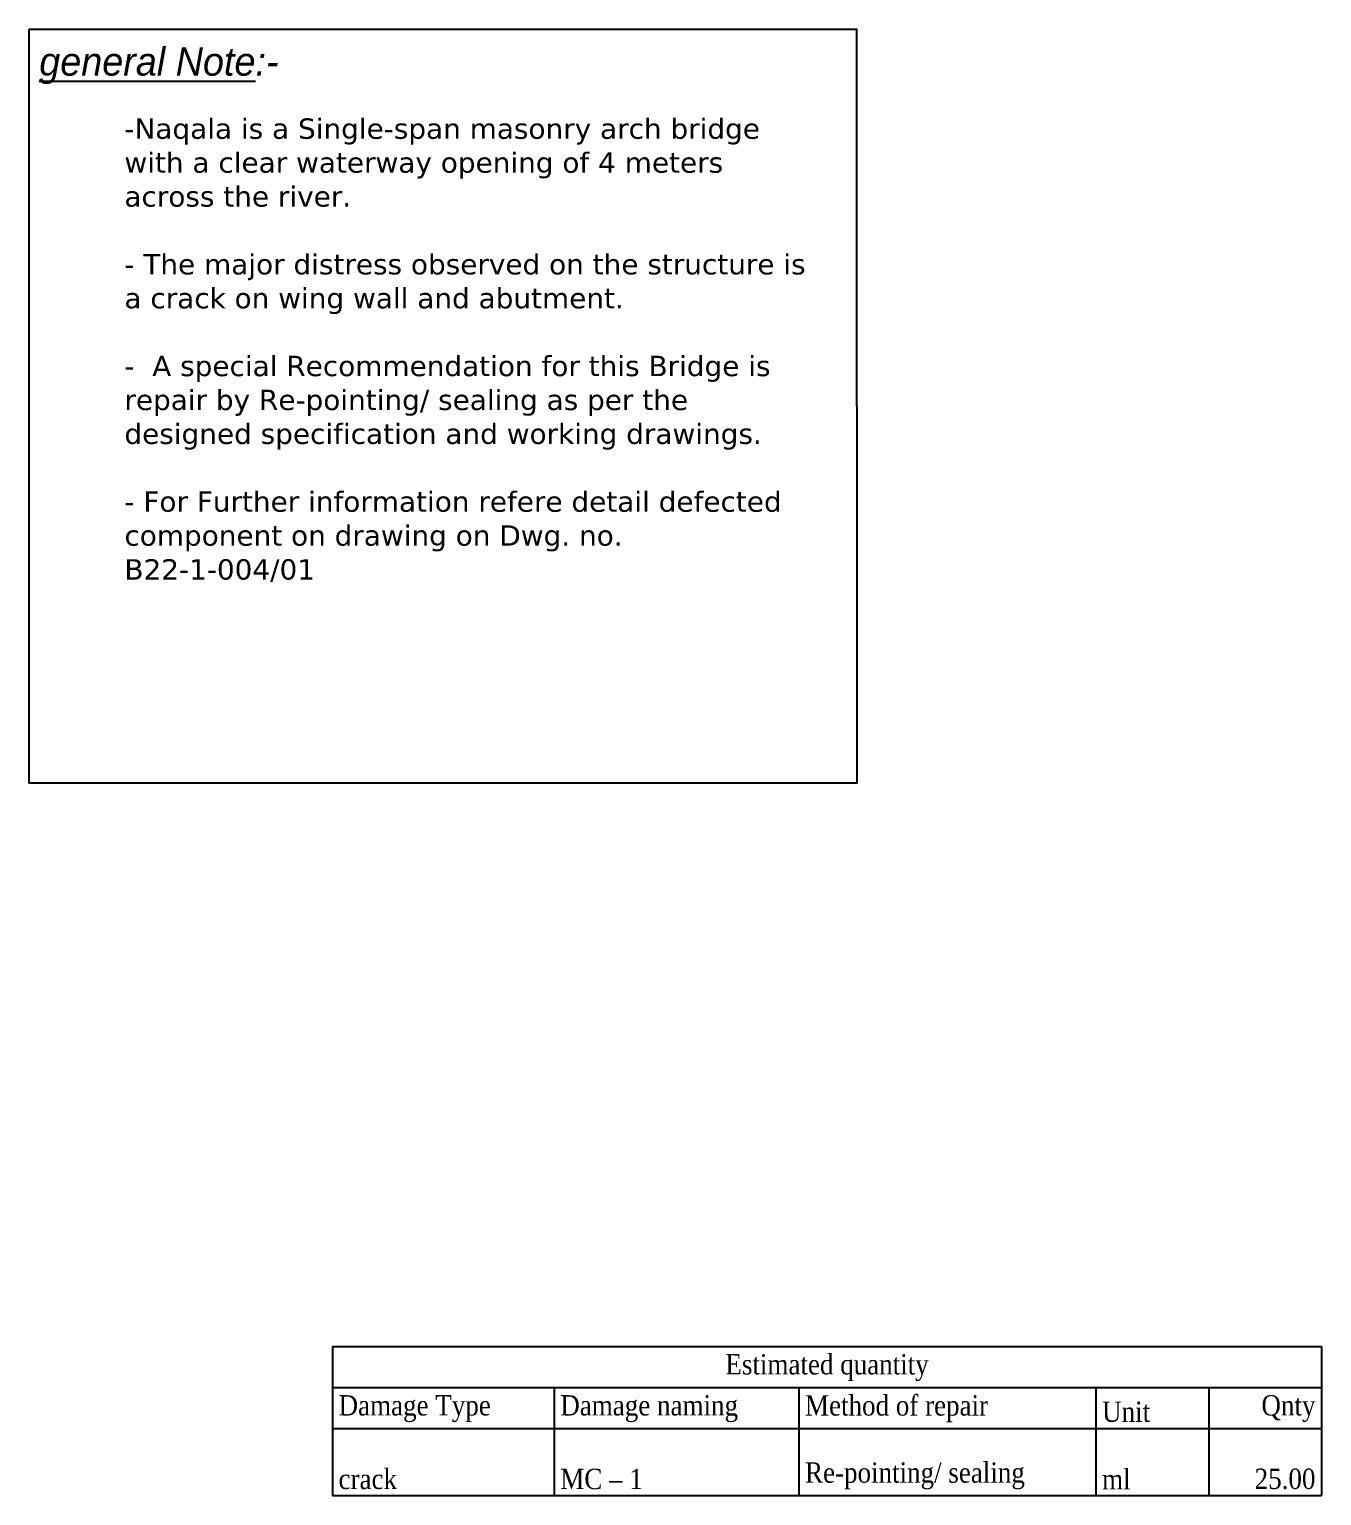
# Model space of a CAD drawing. Header units: inches. Extents: x 56 to 253, y -21 to 141.
# Drawn here: x 164.51 to 175.95, y 72.34 to 85.32 of the extents above; entities that cross this region are included whole.
import ezdxf

# ---------------------------------------------------------------- set-up
doc = ezdxf.new("R2010")
doc.units = ezdxf.units.IN
doc.header["$MEASUREMENT"] = 0
for name, color, linetype in [('Hatch', 8, 'Continuous'), ('TEXT2', 7, 'Continuous'), ('TEXTS', 7, 'Continuous')]:
    doc.layers.add(name, color=color, linetype=linetype)
doc.styles.add('BETTY', font='verdana.TTF', dxfattribs={"height": 0.18})
doc.styles.add('ROMANT', font='romant.shx')
doc.styles.get("Standard").update_dxf_attribs({"font": 'GARA.TTF'})

msp = doc.modelspace()

# ---------------------------------------------------------------- linework, layer by layer
for p, q in [((167.195, 73.658), (169.158, 73.658)), ((167.195, 73.658), (167.195, 73.296)), ((169.158, 73.658), (171.325, 73.658)), ((171.325, 73.658), (173.954, 73.658)), ((173.954, 73.658), (174.954, 73.658)), ((174.954, 73.658), (175.954, 73.658)), ((175.954, 73.658), (175.954, 73.296)), ((167.195, 73.296), (169.158, 73.296)), ((167.195, 73.296), (167.195, 72.934)), ((169.158, 73.296), (171.325, 73.296)), ((169.158, 73.296), (169.158, 72.934)), ((171.325, 73.296), (173.954, 73.296)), ((171.325, 73.296), (171.325, 72.934)), ((173.954, 73.296), (174.954, 73.296)), ((173.954, 73.296), (173.954, 72.934)), ((174.954, 73.296), (175.954, 73.296)), ((174.954, 73.296), (174.954, 72.934)), ((175.954, 73.296), (175.954, 72.934)), ((167.195, 72.934), (169.158, 72.934)), ((167.195, 72.934), (167.195, 72.339)), ((169.158, 72.934), (171.325, 72.934)), ((169.158, 72.934), (169.158, 72.339)), ((171.325, 72.934), (173.954, 72.934)), ((171.325, 72.934), (171.325, 72.339)), ((173.954, 72.934), (174.954, 72.934)), ((173.954, 72.934), (173.954, 72.339)), ((174.954, 72.934), (175.954, 72.934)), ((174.954, 72.934), (174.954, 72.339)), ((175.954, 72.934), (175.954, 72.339)), ((167.195, 72.339), (169.158, 72.339)), ((169.158, 72.339), (171.325, 72.339)), ((171.325, 72.339), (173.954, 72.339)), ((173.954, 72.339), (174.954, 72.339)), ((174.954, 72.339), (175.954, 72.339))]:
    msp.add_line(p, q)
at = {"layer": 'Hatch', "color": 1}
msp.add_lwpolyline([(164.512, 85.316), (171.835, 85.316), (171.838, 78.643), (164.512, 78.643)], close=True, dxfattribs=at)

# ---------------------------------------------------------------- texts
at = {"char_height": 0.18}
for s, insert, width, attachment_point in [('Estimated quantity', (171.575, 73.352), 8.64815, 8), ('Damage Type', (167.25, 72.989), 1.85185, 7), ('Damage naming', (169.213, 72.989), 2.05556, 7), ('Method of repair', (171.38, 72.989), 2.51852, 7), ('Qnty', (175.899, 72.989), 0.88889, 9), ('Unit', (174.01, 72.989), 0.88889, 7), ('crack', (167.25, 72.394), 1.85185, 7), ('MC – 1', (169.213, 72.394), 2.05556, 7), ('Re-pointing/ sealing', (171.38, 72.394), 2.51852, 7), ('ml', (174.01, 72.394), 0.88889, 7), ('25.00', (175.899, 72.394), 0.88889, 9)]:
    msp.add_mtext(s, dxfattribs=dict(at, insert=insert, width=width, attachment_point=attachment_point))
at = {"layer": 'TEXT2', "insert": (165.354, 84.527), "char_height": 0.18, "width": 6.06611, "attachment_point": 1, "style": 'BETTY'}
msp.add_mtext('-Naqala is a Single-span masonry arch bridge with a clear waterway opening of 4 meters across the river. \\P\\P- The major distress observed on the structure is a crack on wing wall and abutment.\\P\\P-  A special Recommendation for this Bridge is repair by Re-pointing/ sealing as per the designed specification and working drawings.\\P\\P- For Further information refere detail defected component on drawing on Dwg. no. B22-1-004/01', dxfattribs=at)
at = {"layer": 'TEXTS', "insert": (164.6, 85.156), "char_height": 0.25, "width": 7.90321, "attachment_point": 1, "style": 'ROMANT'}
msp.add_mtext('{\\fAlgerian|b0|i1|c0|p82;\\Lgeneral Note\\l:-}', dxfattribs=at)

doc.saveas('drawing.dxf')
